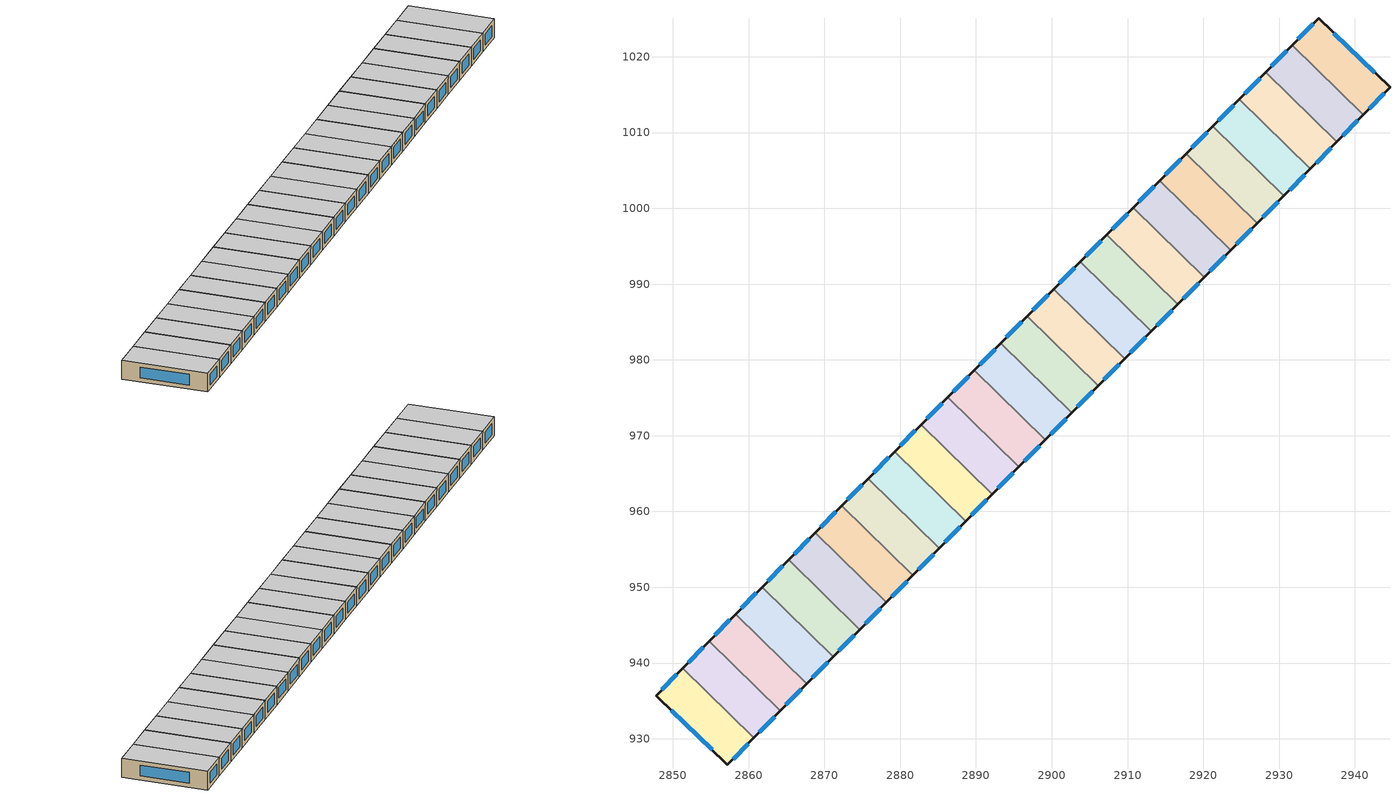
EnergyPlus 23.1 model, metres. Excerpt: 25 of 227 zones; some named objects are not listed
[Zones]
149cfdc3fe25d560_F7_dwelling_0
 floor to 149cfdc3fe25d560_F6_dwelling_0 (EU_floor_Construction): 2944.63,1015.95 2941.12,1012.36 2931.74,1021.53 2935.23,1025.08 z21
 wall outside (EU_wall_Construction): 2941.12,1012.36 2944.63,1015.95 2935.23,1025.08 2931.74,1021.53 z21:24
 wall to 149cfdc3fe25d560_F7_dwelling_1 (EU_wall_Construction): 2931.74,1021.53 2941.12,1012.36 z21:24
 window (EU_Window_Construction): 2934.48,1024.32 2932.49,1022.29 / 2942.62,1017.9 2937.24,1023.13 / 2941.87,1013.12 2943.88,1015.18 z21.64:23.36
 ceiling to 149cfdc3fe25d560_F8_dwelling_0 (EU_floor_Construction): 2941.12,1012.36 2944.63,1015.95 2935.23,1025.08 2931.74,1021.53 z24
149cfdc3fe25d560_F7_dwelling_1
 floor to 149cfdc3fe25d560_F6_dwelling_1 (EU_floor_Construction): 2941.12,1012.36 2937.62,1008.78 2928.25,1017.95 2931.74,1021.53 z21
 wall outside (EU_wall_Construction): 2931.74,1021.53 2928.25,1017.95 / 2937.62,1008.78 2941.12,1012.36 z21:24
 wall to 149cfdc3fe25d560_F7_dwelling_2 (EU_wall_Construction): 2928.25,1017.95 2937.62,1008.78 z21:24
 window (EU_Window_Construction): 2930.99,1020.76 2929,1018.71 / 2938.37,1009.54 2940.37,1011.59 z21.64:23.36
 ceiling to 149cfdc3fe25d560_F8_dwelling_1 (EU_floor_Construction): 2937.62,1008.78 2941.12,1012.36 2931.74,1021.53 2928.25,1017.95 z24
149cfdc3fe25d560_F7_dwelling_10
 floor to 149cfdc3fe25d560_F6_dwelling_10 (EU_floor_Construction): 2909.64,980.18 2906.14,976.6 2896.77,985.77 2900.26,989.35 z21
 wall outside (EU_wall_Construction): 2900.26,989.35 2896.77,985.77 / 2906.14,976.6 2909.64,980.18 z21:24
 wall to 149cfdc3fe25d560_F7_dwelling_11 (EU_wall_Construction): 2896.77,985.77 2906.14,976.6 z21:24
 wall to 149cfdc3fe25d560_F7_dwelling_9 (EU_wall_Construction): 2909.64,980.18 2900.26,989.35 z21:24
 window (EU_Window_Construction): 2899.51,988.58 2897.52,986.54 / 2906.89,977.37 2908.89,979.41 z21.64:23.36
 ceiling to 149cfdc3fe25d560_F8_dwelling_10 (EU_floor_Construction): 2906.14,976.6 2909.64,980.18 2900.26,989.35 2896.77,985.77 z24
149cfdc3fe25d560_F7_dwelling_11
 floor to 149cfdc3fe25d560_F6_dwelling_11 (EU_floor_Construction): 2906.14,976.6 2902.65,973.03 2893.27,982.2 2896.77,985.77 z21
 wall outside (EU_wall_Construction): 2896.77,985.77 2893.27,982.2 / 2902.65,973.03 2906.14,976.6 z21:24
 wall to 149cfdc3fe25d560_F7_dwelling_12 (EU_wall_Construction): 2893.27,982.2 2902.65,973.03 z21:24
 window (EU_Window_Construction): 2896.02,985.01 2894.02,982.97 / 2903.39,973.79 2905.39,975.84 z21.64:23.36
 ceiling to 149cfdc3fe25d560_F8_dwelling_11 (EU_floor_Construction): 2902.65,973.03 2906.14,976.6 2896.77,985.77 2893.27,982.2 z24
149cfdc3fe25d560_F7_dwelling_12
 floor to 149cfdc3fe25d560_F6_dwelling_12 (EU_floor_Construction): 2902.65,973.03 2899.15,969.45 2889.77,978.62 2893.27,982.2 z21
 wall outside (EU_wall_Construction): 2893.27,982.2 2889.77,978.62 / 2899.15,969.45 2902.65,973.03 z21:24
 wall to 149cfdc3fe25d560_F7_dwelling_13 (EU_wall_Construction): 2889.77,978.62 2899.15,969.45 z21:24
 window (EU_Window_Construction): 2892.52,981.43 2890.52,979.39 / 2899.9,970.22 2901.9,972.26 z21.64:23.36
 ceiling to 149cfdc3fe25d560_F8_dwelling_12 (EU_floor_Construction): 2899.15,969.45 2902.65,973.03 2893.27,982.2 2889.77,978.62 z24
149cfdc3fe25d560_F7_dwelling_13
 floor to 149cfdc3fe25d560_F6_dwelling_13 (EU_floor_Construction): 2899.15,969.45 2895.65,965.88 2886.28,975.05 2889.77,978.62 z21
 wall outside (EU_wall_Construction): 2889.77,978.62 2886.28,975.05 / 2895.65,965.88 2899.15,969.45 z21:24
 wall to 149cfdc3fe25d560_F7_dwelling_14 (EU_wall_Construction): 2886.28,975.05 2895.65,965.88 z21:24
 window (EU_Window_Construction): 2889.02,977.86 2887.02,975.82 / 2896.4,966.64 2898.4,968.69 z21.64:23.36
 ceiling to 149cfdc3fe25d560_F8_dwelling_13 (EU_floor_Construction): 2895.65,965.88 2899.15,969.45 2889.77,978.62 2886.28,975.05 z24
149cfdc3fe25d560_F7_dwelling_14
 floor to 149cfdc3fe25d560_F6_dwelling_14 (EU_floor_Construction): 2895.65,965.88 2892.15,962.3 2882.78,971.47 2886.28,975.05 z21
 wall outside (EU_wall_Construction): 2886.28,975.05 2882.78,971.47 / 2892.15,962.3 2895.65,965.88 z21:24
 wall to 149cfdc3fe25d560_F7_dwelling_15 (EU_wall_Construction): 2882.78,971.47 2892.15,962.3 z21:24
 window (EU_Window_Construction): 2885.53,974.28 2883.53,972.24 / 2892.9,963.07 2894.9,965.11 z21.64:23.36
 ceiling to 149cfdc3fe25d560_F8_dwelling_14 (EU_floor_Construction): 2892.15,962.3 2895.65,965.88 2886.28,975.05 2882.78,971.47 z24
149cfdc3fe25d560_F7_dwelling_15
 floor to 149cfdc3fe25d560_F6_dwelling_15 (EU_floor_Construction): 2892.15,962.3 2888.66,958.73 2879.28,967.9 2882.78,971.47 z21
 wall outside (EU_wall_Construction): 2882.78,971.47 2879.28,967.9 / 2888.66,958.73 2892.15,962.3 z21:24
 wall to 149cfdc3fe25d560_F7_dwelling_16 (EU_wall_Construction): 2879.28,967.9 2888.66,958.73 z21:24
 window (EU_Window_Construction): 2882.03,970.71 2880.03,968.67 / 2889.41,959.49 2891.41,961.54 z21.64:23.36
 ceiling to 149cfdc3fe25d560_F8_dwelling_15 (EU_floor_Construction): 2888.66,958.73 2892.15,962.3 2882.78,971.47 2879.28,967.9 z24
149cfdc3fe25d560_F7_dwelling_16
 floor to 149cfdc3fe25d560_F6_dwelling_16 (EU_floor_Construction): 2888.66,958.73 2885.16,955.15 2875.78,964.33 2879.28,967.9 z21
 wall outside (EU_wall_Construction): 2879.28,967.9 2875.78,964.33 / 2885.16,955.15 2888.66,958.73 z21:24
 wall to 149cfdc3fe25d560_F7_dwelling_17 (EU_wall_Construction): 2875.78,964.33 2885.16,955.15 z21:24
 window (EU_Window_Construction): 2878.53,967.14 2876.53,965.09 / 2885.91,955.92 2887.91,957.96 z21.64:23.36
 ceiling to 149cfdc3fe25d560_F8_dwelling_16 (EU_floor_Construction): 2885.16,955.15 2888.66,958.73 2879.28,967.9 2875.78,964.33 z24
149cfdc3fe25d560_F7_dwelling_17
 floor to 149cfdc3fe25d560_F6_dwelling_17 (EU_floor_Construction): 2885.16,955.15 2881.66,951.58 2872.29,960.75 2875.78,964.33 z21
 wall outside (EU_wall_Construction): 2875.78,964.33 2872.29,960.75 / 2881.66,951.58 2885.16,955.15 z21:24
 wall to 149cfdc3fe25d560_F7_dwelling_18 (EU_wall_Construction): 2872.29,960.75 2881.66,951.58 z21:24
 window (EU_Window_Construction): 2875.03,963.56 2873.04,961.52 / 2882.41,952.34 2884.41,954.39 z21.64:23.36
 ceiling to 149cfdc3fe25d560_F8_dwelling_17 (EU_floor_Construction): 2881.66,951.58 2885.16,955.15 2875.78,964.33 2872.29,960.75 z24
149cfdc3fe25d560_F7_dwelling_18
 floor to 149cfdc3fe25d560_F6_dwelling_18 (EU_floor_Construction): 2881.66,951.58 2878.17,948 2868.79,957.18 2872.29,960.75 z21
 wall outside (EU_wall_Construction): 2872.29,960.75 2868.79,957.18 / 2878.17,948 2881.66,951.58 z21:24
 wall to 149cfdc3fe25d560_F7_dwelling_19 (EU_wall_Construction): 2868.79,957.18 2878.17,948 z21:24
 window (EU_Window_Construction): 2871.54,959.99 2869.54,957.94 / 2878.92,948.77 2880.91,950.81 z21.64:23.36
 ceiling to 149cfdc3fe25d560_F8_dwelling_18 (EU_floor_Construction): 2878.17,948 2881.66,951.58 2872.29,960.75 2868.79,957.18 z24
149cfdc3fe25d560_F7_dwelling_19
 floor to 149cfdc3fe25d560_F6_dwelling_19 (EU_floor_Construction): 2878.17,948 2874.67,944.43 2865.29,953.6 2868.79,957.18 z21
 wall outside (EU_wall_Construction): 2868.79,957.18 2865.29,953.6 / 2874.67,944.43 2878.17,948 z21:24
 wall to 149cfdc3fe25d560_F7_dwelling_20 (EU_wall_Construction): 2865.29,953.6 2874.67,944.43 z21:24
 window (EU_Window_Construction): 2868.04,956.41 2866.04,954.37 / 2875.42,945.2 2877.42,947.24 z21.64:23.36
 ceiling to 149cfdc3fe25d560_F8_dwelling_19 (EU_floor_Construction): 2874.67,944.43 2878.17,948 2868.79,957.18 2865.29,953.6 z24
149cfdc3fe25d560_F7_dwelling_2
 floor to 149cfdc3fe25d560_F6_dwelling_2 (EU_floor_Construction): 2937.62,1008.78 2934.12,1005.2 2924.75,1014.38 2928.25,1017.95 z21
 wall outside (EU_wall_Construction): 2928.25,1017.95 2924.75,1014.38 / 2934.12,1005.2 2937.62,1008.78 z21:24
 wall to 149cfdc3fe25d560_F7_dwelling_3 (EU_wall_Construction): 2924.75,1014.38 2934.12,1005.2 z21:24
 window (EU_Window_Construction): 2927.5,1017.18 2925.5,1015.14 / 2934.87,1005.97 2936.87,1008.01 z21.64:23.36
 ceiling to 149cfdc3fe25d560_F8_dwelling_2 (EU_floor_Construction): 2934.12,1005.2 2937.62,1008.78 2928.25,1017.95 2924.75,1014.38 z24
149cfdc3fe25d560_F7_dwelling_20
 floor to 149cfdc3fe25d560_F6_dwelling_20 (EU_floor_Construction): 2874.67,944.43 2871.17,940.86 2861.8,950.03 2865.29,953.6 z21
 wall outside (EU_wall_Construction): 2865.29,953.6 2861.8,950.03 / 2871.17,940.86 2874.67,944.43 z21:24
 wall to 149cfdc3fe25d560_F7_dwelling_21 (EU_wall_Construction): 2861.8,950.03 2871.17,940.86 z21:24
 window (EU_Window_Construction): 2864.54,952.84 2862.55,950.8 / 2871.92,941.62 2873.92,943.67 z21.64:23.36
 ceiling to 149cfdc3fe25d560_F8_dwelling_20 (EU_floor_Construction): 2871.17,940.86 2874.67,944.43 2865.29,953.6 2861.8,950.03 z24
149cfdc3fe25d560_F7_dwelling_21
 floor to 149cfdc3fe25d560_F6_dwelling_21 (EU_floor_Construction): 2871.17,940.86 2867.68,937.28 2858.3,946.46 2861.8,950.03 z21
 wall outside (EU_wall_Construction): 2861.8,950.03 2858.3,946.46 / 2867.68,937.28 2871.17,940.86 z21:24
 wall to 149cfdc3fe25d560_F7_dwelling_22 (EU_wall_Construction): 2858.3,946.46 2867.68,937.28 z21:24
 window (EU_Window_Construction): 2861.05,949.26 2859.05,947.22 / 2868.43,938.05 2870.43,940.09 z21.64:23.36
 ceiling to 149cfdc3fe25d560_F8_dwelling_21 (EU_floor_Construction): 2867.68,937.28 2871.17,940.86 2861.8,950.03 2858.3,946.46 z24
149cfdc3fe25d560_F7_dwelling_22
 floor to 149cfdc3fe25d560_F6_dwelling_22 (EU_floor_Construction): 2867.68,937.28 2864.18,933.71 2854.8,942.88 2858.3,946.46 z21
 wall outside (EU_wall_Construction): 2858.3,946.46 2854.8,942.88 / 2864.18,933.71 2867.68,937.28 z21:24
 wall to 149cfdc3fe25d560_F7_dwelling_23 (EU_wall_Construction): 2854.8,942.88 2864.18,933.71 z21:24
 window (EU_Window_Construction): 2857.55,945.69 2855.55,943.65 / 2864.93,934.47 2866.93,936.52 z21.64:23.36
 ceiling to 149cfdc3fe25d560_F8_dwelling_22 (EU_floor_Construction): 2864.18,933.71 2867.68,937.28 2858.3,946.46 2854.8,942.88 z24
149cfdc3fe25d560_F7_dwelling_23
 floor to 149cfdc3fe25d560_F6_dwelling_23 (EU_floor_Construction): 2864.18,933.71 2860.68,930.13 2851.31,939.31 2854.8,942.88 z21
 wall outside (EU_wall_Construction): 2854.8,942.88 2851.31,939.31 / 2860.68,930.13 2864.18,933.71 z21:24
 wall to 149cfdc3fe25d560_F7_dwelling_24 (EU_wall_Construction): 2851.31,939.31 2860.68,930.13 z21:24
 window (EU_Window_Construction): 2854.05,942.12 2852.06,940.07 / 2861.43,930.9 2863.43,932.94 z21.64:23.36
 ceiling to 149cfdc3fe25d560_F8_dwelling_23 (EU_floor_Construction): 2860.68,930.13 2864.18,933.71 2854.8,942.88 2851.31,939.31 z24
149cfdc3fe25d560_F7_dwelling_24
 floor to 149cfdc3fe25d560_F6_dwelling_24 (EU_floor_Construction): 2860.68,930.13 2857.21,926.58 2847.79,935.72 2851.31,939.31 z21
 wall outside (EU_wall_Construction): 2851.31,939.31 2847.79,935.72 2857.21,926.58 2860.68,930.13 z21:24
 window (EU_Window_Construction): 2849.81,933.76 2855.19,928.54 / 2850.55,938.54 2848.54,936.49 / 2857.95,927.34 2859.94,929.37 z21.64:23.36
 ceiling to 149cfdc3fe25d560_F8_dwelling_24 (EU_floor_Construction): 2857.21,926.58 2860.68,930.13 2851.31,939.31 2847.79,935.72 z24
149cfdc3fe25d560_F7_dwelling_3
 floor to 149cfdc3fe25d560_F6_dwelling_3 (EU_floor_Construction): 2934.12,1005.2 2930.62,1001.63 2921.25,1010.8 2924.75,1014.38 z21
 wall outside (EU_wall_Construction): 2924.75,1014.38 2921.25,1010.8 / 2930.62,1001.63 2934.12,1005.2 z21:24
 wall to 149cfdc3fe25d560_F7_dwelling_4 (EU_wall_Construction): 2921.25,1010.8 2930.62,1001.63 z21:24
 window (EU_Window_Construction): 2924,1013.61 2922,1011.56 / 2931.37,1002.39 2933.37,1004.44 z21.64:23.36
 ceiling to 149cfdc3fe25d560_F8_dwelling_3 (EU_floor_Construction): 2930.62,1001.63 2934.12,1005.2 2924.75,1014.38 2921.25,1010.8 z24
149cfdc3fe25d560_F7_dwelling_4
 floor to 149cfdc3fe25d560_F6_dwelling_4 (EU_floor_Construction): 2930.62,1001.63 2927.13,998.05 2917.75,1007.22 2921.25,1010.8 z21
 wall outside (EU_wall_Construction): 2921.25,1010.8 2917.75,1007.22 / 2927.13,998.05 2930.62,1001.63 z21:24
 wall to 149cfdc3fe25d560_F7_dwelling_5 (EU_wall_Construction): 2917.75,1007.22 2927.13,998.05 z21:24
 window (EU_Window_Construction): 2920.5,1010.03 2918.5,1007.99 / 2927.88,998.82 2929.88,1000.86 z21.64:23.36
 ceiling to 149cfdc3fe25d560_F8_dwelling_4 (EU_floor_Construction): 2927.13,998.05 2930.62,1001.63 2921.25,1010.8 2917.75,1007.22 z24
149cfdc3fe25d560_F7_dwelling_5
 floor to 149cfdc3fe25d560_F6_dwelling_5 (EU_floor_Construction): 2927.13,998.05 2923.63,994.48 2914.26,1003.65 2917.75,1007.22 z21
 wall outside (EU_wall_Construction): 2917.75,1007.22 2914.26,1003.65 / 2923.63,994.48 2927.13,998.05 z21:24
 wall to 149cfdc3fe25d560_F7_dwelling_6 (EU_wall_Construction): 2914.26,1003.65 2923.63,994.48 z21:24
 window (EU_Window_Construction): 2917,1006.46 2915,1004.41 / 2924.38,995.24 2926.38,997.29 z21.64:23.36
 ceiling to 149cfdc3fe25d560_F8_dwelling_5 (EU_floor_Construction): 2923.63,994.48 2927.13,998.05 2917.75,1007.22 2914.26,1003.65 z24
149cfdc3fe25d560_F7_dwelling_6
 floor to 149cfdc3fe25d560_F6_dwelling_6 (EU_floor_Construction): 2923.63,994.48 2920.13,990.9 2910.76,1000.07 2914.26,1003.65 z21
 wall outside (EU_wall_Construction): 2914.26,1003.65 2910.76,1000.07 / 2920.13,990.9 2923.63,994.48 z21:24
 wall to 149cfdc3fe25d560_F7_dwelling_7 (EU_wall_Construction): 2910.76,1000.07 2920.13,990.9 z21:24
 window (EU_Window_Construction): 2913.51,1002.88 2911.51,1000.84 / 2920.88,991.67 2922.88,993.71 z21.64:23.36
 ceiling to 149cfdc3fe25d560_F8_dwelling_6 (EU_floor_Construction): 2920.13,990.9 2923.63,994.48 2914.26,1003.65 2910.76,1000.07 z24
149cfdc3fe25d560_F7_dwelling_7
 floor to 149cfdc3fe25d560_F6_dwelling_7 (EU_floor_Construction): 2920.13,990.9 2916.64,987.33 2907.26,996.5 2910.76,1000.07 z21
 wall outside (EU_wall_Construction): 2910.76,1000.07 2907.26,996.5 / 2916.64,987.33 2920.13,990.9 z21:24
 wall to 149cfdc3fe25d560_F7_dwelling_8 (EU_wall_Construction): 2907.26,996.5 2916.64,987.33 z21:24
 window (EU_Window_Construction): 2910.01,999.31 2908.01,997.26 / 2917.38,988.09 2919.38,990.14 z21.64:23.36
 ceiling to 149cfdc3fe25d560_F8_dwelling_7 (EU_floor_Construction): 2916.64,987.33 2920.13,990.9 2910.76,1000.07 2907.26,996.5 z24
149cfdc3fe25d560_F7_dwelling_8
 floor to 149cfdc3fe25d560_F6_dwelling_8 (EU_floor_Construction): 2916.64,987.33 2913.14,983.75 2903.76,992.92 2907.26,996.5 z21
 wall outside (EU_wall_Construction): 2907.26,996.5 2903.76,992.92 / 2913.14,983.75 2916.64,987.33 z21:24
 wall to 149cfdc3fe25d560_F7_dwelling_9 (EU_wall_Construction): 2903.76,992.92 2913.14,983.75 z21:24
 window (EU_Window_Construction): 2906.51,995.73 2904.51,993.69 / 2913.89,984.52 2915.89,986.56 z21.64:23.36
 ceiling to 149cfdc3fe25d560_F8_dwelling_8 (EU_floor_Construction): 2913.14,983.75 2916.64,987.33 2907.26,996.5 2903.76,992.92 z24
149cfdc3fe25d560_F7_dwelling_9
 floor to 149cfdc3fe25d560_F6_dwelling_9 (EU_floor_Construction): 2913.14,983.75 2909.64,980.18 2900.26,989.35 2903.76,992.92 z21
 wall outside (EU_wall_Construction): 2903.76,992.92 2900.26,989.35 / 2909.64,980.18 2913.14,983.75 z21:24
 window (EU_Window_Construction): 2903.01,992.16 2901.01,990.11 / 2910.39,980.94 2912.39,982.99 z21.64:23.36
 ceiling to 149cfdc3fe25d560_F8_dwelling_9 (EU_floor_Construction): 2909.64,980.18 2913.14,983.75 2903.76,992.92 2900.26,989.35 z24
[Building]
EU S2 Campaign: North Axis=0; Terrain=City; Solar Distribution=FullExterior
[Site:Location]
Yerevan-Zvartnots.Intl.AP: Latitude=40.15; Longitude=44.383; Time Zone=4; Elevation=854
[SizingPeriod:WeatherFileDays]
AnnualSizingPeriod: Begin Month=1; Begin Day of Month=1; End Month=12; End Day of Month=31; Day of Week for Start Day=Monday; Use Weather File Daylight Saving Period=No; Use Weather File Rain and Snow Indicators=No
[MATERIAL]
EU_InternalMass_Material: Roughness=MediumRough; Thickness=0.1; Conductivity=1; Density=1800; Specific Heat=900; Thermal Absorptance=0.9; Solar Absorptance=0.7; Visible Absorptance=0.7
[MATERIAL:NOMASS] Roughness=MediumRough; Thermal Absorptance=0.9; Solar Absorptance=0.7; Visible Absorptance=0.7
Name | Thermal Resistance
EU_wall_NoMass | 1.05043
EU_floor_NoMass | 0.478065
[WINDOWMATERIAL:SIMPLEGLAZINGSYSTEM]
EU_Window_SimpleGlazing: UFactor=2.5566; Solar Heat Gain Coefficient=0.75; Visible Transmittance=0.75
[CONSTRUCTION]
EU_wall_Construction: EU_wall_NoMass
EU_floor_Construction: EU_floor_NoMass
EU_Window_Construction: EU_Window_SimpleGlazing
EU_InternalMass_Construction: EU_InternalMass_Material
[ZONE] Type=1; Multiplier=1; Ceiling Height=autocalculate; Floor Area=autocalculate; Part of Total Floor Area=Yes
Name | Volume
149cfdc3fe25d560_F7_dwelling_0 | 196.779
149cfdc3fe25d560_F7_dwelling_1 | 196.794
149cfdc3fe25d560_F7_dwelling_10; 149cfdc3fe25d560_F7_dwelling_7; 149cfdc3fe25d560_F7_dwelling_8; 149cfdc3fe25d560_F7_dwelling_9 | 196.789
149cfdc3fe25d560_F7_dwelling_11 | 196.734
149cfdc3fe25d560_F7_dwelling_12; 149cfdc3fe25d560_F7_dwelling_13; 149cfdc3fe25d560_F7_dwelling_24 | 196.8
149cfdc3fe25d560_F7_dwelling_14 | 196.781
149cfdc3fe25d560_F7_dwelling_15 | 196.745
149cfdc3fe25d560_F7_dwelling_16 | 196.791
149cfdc3fe25d560_F7_dwelling_17 | 196.774
149cfdc3fe25d560_F7_dwelling_18; 149cfdc3fe25d560_F7_dwelling_19; 149cfdc3fe25d560_F7_dwelling_21 | 196.785
149cfdc3fe25d560_F7_dwelling_2 | 196.749
149cfdc3fe25d560_F7_dwelling_20 | 196.766
149cfdc3fe25d560_F7_dwelling_22 | 196.796
149cfdc3fe25d560_F7_dwelling_23 | 196.74
149cfdc3fe25d560_F7_dwelling_3 | 196.815
149cfdc3fe25d560_F7_dwelling_4 | 196.787
149cfdc3fe25d560_F7_dwelling_5 | 196.759
149cfdc3fe25d560_F7_dwelling_6 | 196.807
[INTERNALMASS] Construction=EU_InternalMass_Construction
Name | Zone or ZoneList | Surface Area
149cfdc3fe25d560_F7_dwelling_0_EU_InternalMass | 149cfdc3fe25d560_F7_dwelling_0 | 65.5929
149cfdc3fe25d560_F7_dwelling_1_EU_InternalMass | 149cfdc3fe25d560_F7_dwelling_1 | 65.5981
149cfdc3fe25d560_F7_dwelling_2_EU_InternalMass | 149cfdc3fe25d560_F7_dwelling_2 | 65.583
149cfdc3fe25d560_F7_dwelling_3_EU_InternalMass | 149cfdc3fe25d560_F7_dwelling_3 | 65.6052
149cfdc3fe25d560_F7_dwelling_4_EU_InternalMass | 149cfdc3fe25d560_F7_dwelling_4 | 65.5958
149cfdc3fe25d560_F7_dwelling_5_EU_InternalMass | 149cfdc3fe25d560_F7_dwelling_5 | 65.5866
149cfdc3fe25d560_F7_dwelling_6_EU_InternalMass | 149cfdc3fe25d560_F7_dwelling_6 | 65.6022
149cfdc3fe25d560_F7_dwelling_7_EU_InternalMass | 149cfdc3fe25d560_F7_dwelling_7 | 65.5965
149cfdc3fe25d560_F7_dwelling_8_EU_InternalMass | 149cfdc3fe25d560_F7_dwelling_8 | 65.5965
149cfdc3fe25d560_F7_dwelling_9_EU_InternalMass | 149cfdc3fe25d560_F7_dwelling_9 | 65.5965
149cfdc3fe25d560_F7_dwelling_10_EU_InternalMass | 149cfdc3fe25d560_F7_dwelling_10 | 65.5965
149cfdc3fe25d560_F7_dwelling_11_EU_InternalMass | 149cfdc3fe25d560_F7_dwelling_11 | 65.5779
149cfdc3fe25d560_F7_dwelling_12_EU_InternalMass | 149cfdc3fe25d560_F7_dwelling_12 | 65.6001
149cfdc3fe25d560_F7_dwelling_13_EU_InternalMass | 149cfdc3fe25d560_F7_dwelling_13 | 65.6001
149cfdc3fe25d560_F7_dwelling_14_EU_InternalMass | 149cfdc3fe25d560_F7_dwelling_14 | 65.5937
149cfdc3fe25d560_F7_dwelling_15_EU_InternalMass | 149cfdc3fe25d560_F7_dwelling_15 | 65.5815
149cfdc3fe25d560_F7_dwelling_16_EU_InternalMass | 149cfdc3fe25d560_F7_dwelling_16 | 65.5971
149cfdc3fe25d560_F7_dwelling_17_EU_InternalMass | 149cfdc3fe25d560_F7_dwelling_17 | 65.5914
149cfdc3fe25d560_F7_dwelling_18_EU_InternalMass | 149cfdc3fe25d560_F7_dwelling_18 | 65.5949
149cfdc3fe25d560_F7_dwelling_19_EU_InternalMass | 149cfdc3fe25d560_F7_dwelling_19 | 65.595
149cfdc3fe25d560_F7_dwelling_20_EU_InternalMass | 149cfdc3fe25d560_F7_dwelling_20 | 65.5886
149cfdc3fe25d560_F7_dwelling_21_EU_InternalMass | 149cfdc3fe25d560_F7_dwelling_21 | 65.595
149cfdc3fe25d560_F7_dwelling_22_EU_InternalMass | 149cfdc3fe25d560_F7_dwelling_22 | 65.5984
149cfdc3fe25d560_F7_dwelling_23_EU_InternalMass | 149cfdc3fe25d560_F7_dwelling_23 | 65.5799
149cfdc3fe25d560_F7_dwelling_24_EU_InternalMass | 149cfdc3fe25d560_F7_dwelling_24 | 65.6
[OTHEREQUIPMENT] Fuel Type=Electricity; Design Level Calculation Method=Watts/Area; Power per Zone Floor Area=1; Fraction Latent=0; Fraction Radiant=0; Fraction Lost=0; Carbon Dioxide Generation Rate=0; EndUse Subcategory=EU_Step8_InternalGains
Name | Zone or ZoneList or Space or SpaceList | Schedule
EU_Step8_InternalGain_149cfdc3fe25d560_F7_dwelling_0_f000 | 149cfdc3fe25d560_F7_dwelling_0 | EU_Step8_GainSchedule_149cfdc3fe25d560_F7_dwelling_0_f000
EU_Step8_InternalGain_149cfdc3fe25d560_F7_dwelling_1_f000 | 149cfdc3fe25d560_F7_dwelling_1 | EU_Step8_GainSchedule_149cfdc3fe25d560_F7_dwelling_1_f000
EU_Step8_InternalGain_149cfdc3fe25d560_F7_dwelling_2_f000 | 149cfdc3fe25d560_F7_dwelling_2 | EU_Step8_GainSchedule_149cfdc3fe25d560_F7_dwelling_2_f000
EU_Step8_InternalGain_149cfdc3fe25d560_F7_dwelling_3_f000 | 149cfdc3fe25d560_F7_dwelling_3 | EU_Step8_GainSchedule_149cfdc3fe25d560_F7_dwelling_3_f000
EU_Step8_InternalGain_149cfdc3fe25d560_F7_dwelling_4_f000 | 149cfdc3fe25d560_F7_dwelling_4 | EU_Step8_GainSchedule_149cfdc3fe25d560_F7_dwelling_4_f000
EU_Step8_InternalGain_149cfdc3fe25d560_F7_dwelling_5_f000 | 149cfdc3fe25d560_F7_dwelling_5 | EU_Step8_GainSchedule_149cfdc3fe25d560_F7_dwelling_5_f000
EU_Step8_InternalGain_149cfdc3fe25d560_F7_dwelling_6_f000 | 149cfdc3fe25d560_F7_dwelling_6 | EU_Step8_GainSchedule_149cfdc3fe25d560_F7_dwelling_6_f000
EU_Step8_InternalGain_149cfdc3fe25d560_F7_dwelling_7_f000 | 149cfdc3fe25d560_F7_dwelling_7 | EU_Step8_GainSchedule_149cfdc3fe25d560_F7_dwelling_7_f000
EU_Step8_InternalGain_149cfdc3fe25d560_F7_dwelling_8_f000 | 149cfdc3fe25d560_F7_dwelling_8 | EU_Step8_GainSchedule_149cfdc3fe25d560_F7_dwelling_8_f000
EU_Step8_InternalGain_149cfdc3fe25d560_F7_dwelling_9_f000 | 149cfdc3fe25d560_F7_dwelling_9 | EU_Step8_GainSchedule_149cfdc3fe25d560_F7_dwelling_9_f000
EU_Step8_InternalGain_149cfdc3fe25d560_F7_dwelling_10_f000 | 149cfdc3fe25d560_F7_dwelling_10 | EU_Step8_GainSchedule_149cfdc3fe25d560_F7_dwelling_10_f000
EU_Step8_InternalGain_149cfdc3fe25d560_F7_dwelling_11_f000 | 149cfdc3fe25d560_F7_dwelling_11 | EU_Step8_GainSchedule_149cfdc3fe25d560_F7_dwelling_11_f000
EU_Step8_InternalGain_149cfdc3fe25d560_F7_dwelling_12_f000 | 149cfdc3fe25d560_F7_dwelling_12 | EU_Step8_GainSchedule_149cfdc3fe25d560_F7_dwelling_12_f000
EU_Step8_InternalGain_149cfdc3fe25d560_F7_dwelling_13_f000 | 149cfdc3fe25d560_F7_dwelling_13 | EU_Step8_GainSchedule_149cfdc3fe25d560_F7_dwelling_13_f000
EU_Step8_InternalGain_149cfdc3fe25d560_F7_dwelling_14_f000 | 149cfdc3fe25d560_F7_dwelling_14 | EU_Step8_GainSchedule_149cfdc3fe25d560_F7_dwelling_14_f000
EU_Step8_InternalGain_149cfdc3fe25d560_F7_dwelling_15_f000 | 149cfdc3fe25d560_F7_dwelling_15 | EU_Step8_GainSchedule_149cfdc3fe25d560_F7_dwelling_15_f000
EU_Step8_InternalGain_149cfdc3fe25d560_F7_dwelling_16_f000 | 149cfdc3fe25d560_F7_dwelling_16 | EU_Step8_GainSchedule_149cfdc3fe25d560_F7_dwelling_16_f000
EU_Step8_InternalGain_149cfdc3fe25d560_F7_dwelling_17_f000 | 149cfdc3fe25d560_F7_dwelling_17 | EU_Step8_GainSchedule_149cfdc3fe25d560_F7_dwelling_17_f000
EU_Step8_InternalGain_149cfdc3fe25d560_F7_dwelling_18_f000 | 149cfdc3fe25d560_F7_dwelling_18 | EU_Step8_GainSchedule_149cfdc3fe25d560_F7_dwelling_18_f000
EU_Step8_InternalGain_149cfdc3fe25d560_F7_dwelling_19_f000 | 149cfdc3fe25d560_F7_dwelling_19 | EU_Step8_GainSchedule_149cfdc3fe25d560_F7_dwelling_19_f000
EU_Step8_InternalGain_149cfdc3fe25d560_F7_dwelling_20_f000 | 149cfdc3fe25d560_F7_dwelling_20 | EU_Step8_GainSchedule_149cfdc3fe25d560_F7_dwelling_20_f000
EU_Step8_InternalGain_149cfdc3fe25d560_F7_dwelling_21_f000 | 149cfdc3fe25d560_F7_dwelling_21 | EU_Step8_GainSchedule_149cfdc3fe25d560_F7_dwelling_21_f000
EU_Step8_InternalGain_149cfdc3fe25d560_F7_dwelling_22_f000 | 149cfdc3fe25d560_F7_dwelling_22 | EU_Step8_GainSchedule_149cfdc3fe25d560_F7_dwelling_22_f000
EU_Step8_InternalGain_149cfdc3fe25d560_F7_dwelling_23_f000 | 149cfdc3fe25d560_F7_dwelling_23 | EU_Step8_GainSchedule_149cfdc3fe25d560_F7_dwelling_23_f000
EU_Step8_InternalGain_149cfdc3fe25d560_F7_dwelling_24_f000 | 149cfdc3fe25d560_F7_dwelling_24 | EU_Step8_GainSchedule_149cfdc3fe25d560_F7_dwelling_24_f000
[ZONEVENTILATION:DESIGNFLOWRATE] Schedule=EU_AlwaysOn; Design Flow Rate Calculation Method=AirChanges/Hour; Air Changes per Hour=0.557805; Ventilation Type=Natural; Fan Pressure Rise=0; Fan Total Efficiency=1; Constant Term Coefficient=1; Temperature Term Coefficient=0; Velocity Term Coefficient=0; Velocity Squared Term Coefficient=0; Minimum Indoor Temperature=-100; Maximum Indoor Temperature=100; Delta Temperature=-100; Minimum Outdoor Temperature=-100; Maximum Outdoor Temperature=100; Maximum Wind Speed=40
Name | Zone or ZoneList or Space or SpaceList
EU_ConstantAir_149cfdc3fe25d560_F7_dwelling_0 | 149cfdc3fe25d560_F7_dwelling_0
EU_ConstantAir_149cfdc3fe25d560_F7_dwelling_1 | 149cfdc3fe25d560_F7_dwelling_1
EU_ConstantAir_149cfdc3fe25d560_F7_dwelling_2 | 149cfdc3fe25d560_F7_dwelling_2
EU_ConstantAir_149cfdc3fe25d560_F7_dwelling_3 | 149cfdc3fe25d560_F7_dwelling_3
EU_ConstantAir_149cfdc3fe25d560_F7_dwelling_4 | 149cfdc3fe25d560_F7_dwelling_4
EU_ConstantAir_149cfdc3fe25d560_F7_dwelling_5 | 149cfdc3fe25d560_F7_dwelling_5
EU_ConstantAir_149cfdc3fe25d560_F7_dwelling_6 | 149cfdc3fe25d560_F7_dwelling_6
EU_ConstantAir_149cfdc3fe25d560_F7_dwelling_7 | 149cfdc3fe25d560_F7_dwelling_7
EU_ConstantAir_149cfdc3fe25d560_F7_dwelling_8 | 149cfdc3fe25d560_F7_dwelling_8
EU_ConstantAir_149cfdc3fe25d560_F7_dwelling_9 | 149cfdc3fe25d560_F7_dwelling_9
EU_ConstantAir_149cfdc3fe25d560_F7_dwelling_10 | 149cfdc3fe25d560_F7_dwelling_10
EU_ConstantAir_149cfdc3fe25d560_F7_dwelling_11 | 149cfdc3fe25d560_F7_dwelling_11
EU_ConstantAir_149cfdc3fe25d560_F7_dwelling_12 | 149cfdc3fe25d560_F7_dwelling_12
EU_ConstantAir_149cfdc3fe25d560_F7_dwelling_13 | 149cfdc3fe25d560_F7_dwelling_13
EU_ConstantAir_149cfdc3fe25d560_F7_dwelling_14 | 149cfdc3fe25d560_F7_dwelling_14
EU_ConstantAir_149cfdc3fe25d560_F7_dwelling_15 | 149cfdc3fe25d560_F7_dwelling_15
EU_ConstantAir_149cfdc3fe25d560_F7_dwelling_16 | 149cfdc3fe25d560_F7_dwelling_16
EU_ConstantAir_149cfdc3fe25d560_F7_dwelling_17 | 149cfdc3fe25d560_F7_dwelling_17
EU_ConstantAir_149cfdc3fe25d560_F7_dwelling_18 | 149cfdc3fe25d560_F7_dwelling_18
EU_ConstantAir_149cfdc3fe25d560_F7_dwelling_19 | 149cfdc3fe25d560_F7_dwelling_19
EU_ConstantAir_149cfdc3fe25d560_F7_dwelling_20 | 149cfdc3fe25d560_F7_dwelling_20
EU_ConstantAir_149cfdc3fe25d560_F7_dwelling_21 | 149cfdc3fe25d560_F7_dwelling_21
EU_ConstantAir_149cfdc3fe25d560_F7_dwelling_22 | 149cfdc3fe25d560_F7_dwelling_22
EU_ConstantAir_149cfdc3fe25d560_F7_dwelling_23 | 149cfdc3fe25d560_F7_dwelling_23
EU_ConstantAir_149cfdc3fe25d560_F7_dwelling_24 | 149cfdc3fe25d560_F7_dwelling_24
[HVACTEMPLATE:ZONE:IDEALLOADSAIRSYSTEM] System Availability Schedule=EU_AlwaysOn; Maximum Heating Supply Air Temperature=50; Minimum Cooling Supply Air Temperature=13; Maximum Heating Supply Air Humidity Ratio=0.0156; Minimum Cooling Supply Air Humidity Ratio=0.0077; Heating Limit=NoLimit; Cooling Limit=NoLimit; Heating Availability Schedule=EU_AlwaysOn; Cooling Availability Schedule=EU_CoolingOff; Dehumidification Control Type=ConstantSensibleHeatRatio; Cooling Sensible Heat Ratio=0.7; Dehumidification Setpoint=60; Humidification Control Type=None; Humidification Setpoint=30; Outdoor Air Method=None; Outdoor Air Flow Rate per Person=0.00944; Outdoor Air Flow Rate per Zone Floor Area=0; Outdoor Air Flow Rate per Zone=0; Demand Controlled Ventilation Type=None; Outdoor Air Economizer Type=NoEconomizer; Heat Recovery Type=None; Sensible Heat Recovery Effectiveness=0.7; Latent Heat Recovery Effectiveness=0.65
Name | Template Thermostat
149cfdc3fe25d560_F7_dwelling_0 | EU_HeatOnly_149cfdc3fe25d560_F7_dwelling_0
149cfdc3fe25d560_F7_dwelling_1 | EU_HeatOnly_149cfdc3fe25d560_F7_dwelling_1
149cfdc3fe25d560_F7_dwelling_2 | EU_HeatOnly_149cfdc3fe25d560_F7_dwelling_2
149cfdc3fe25d560_F7_dwelling_3 | EU_HeatOnly_149cfdc3fe25d560_F7_dwelling_3
149cfdc3fe25d560_F7_dwelling_4 | EU_HeatOnly_149cfdc3fe25d560_F7_dwelling_4
149cfdc3fe25d560_F7_dwelling_5 | EU_HeatOnly_149cfdc3fe25d560_F7_dwelling_5
149cfdc3fe25d560_F7_dwelling_6 | EU_HeatOnly_149cfdc3fe25d560_F7_dwelling_6
149cfdc3fe25d560_F7_dwelling_7 | EU_HeatOnly_149cfdc3fe25d560_F7_dwelling_7
149cfdc3fe25d560_F7_dwelling_8 | EU_HeatOnly_149cfdc3fe25d560_F7_dwelling_8
149cfdc3fe25d560_F7_dwelling_9 | EU_HeatOnly_149cfdc3fe25d560_F7_dwelling_9
149cfdc3fe25d560_F7_dwelling_10 | EU_HeatOnly_149cfdc3fe25d560_F7_dwelling_10
149cfdc3fe25d560_F7_dwelling_11 | EU_HeatOnly_149cfdc3fe25d560_F7_dwelling_11
149cfdc3fe25d560_F7_dwelling_12 | EU_HeatOnly_149cfdc3fe25d560_F7_dwelling_12
149cfdc3fe25d560_F7_dwelling_13 | EU_HeatOnly_149cfdc3fe25d560_F7_dwelling_13
149cfdc3fe25d560_F7_dwelling_14 | EU_HeatOnly_149cfdc3fe25d560_F7_dwelling_14
149cfdc3fe25d560_F7_dwelling_15 | EU_HeatOnly_149cfdc3fe25d560_F7_dwelling_15
149cfdc3fe25d560_F7_dwelling_16 | EU_HeatOnly_149cfdc3fe25d560_F7_dwelling_16
149cfdc3fe25d560_F7_dwelling_17 | EU_HeatOnly_149cfdc3fe25d560_F7_dwelling_17
149cfdc3fe25d560_F7_dwelling_18 | EU_HeatOnly_149cfdc3fe25d560_F7_dwelling_18
149cfdc3fe25d560_F7_dwelling_19 | EU_HeatOnly_149cfdc3fe25d560_F7_dwelling_19
149cfdc3fe25d560_F7_dwelling_20 | EU_HeatOnly_149cfdc3fe25d560_F7_dwelling_20
149cfdc3fe25d560_F7_dwelling_21 | EU_HeatOnly_149cfdc3fe25d560_F7_dwelling_21
149cfdc3fe25d560_F7_dwelling_22 | EU_HeatOnly_149cfdc3fe25d560_F7_dwelling_22
149cfdc3fe25d560_F7_dwelling_23 | EU_HeatOnly_149cfdc3fe25d560_F7_dwelling_23
149cfdc3fe25d560_F7_dwelling_24 | EU_HeatOnly_149cfdc3fe25d560_F7_dwelling_24
[SIZING:ZONE] Zone Cooling Design Supply Air Temperature Input Method=SupplyAirTemperature; Zone Cooling Design Supply Air Temperature=13; Zone Heating Design Supply Air Temperature Input Method=SupplyAirTemperature; Zone Heating Design Supply Air Temperature=50; Zone Cooling Design Supply Air Humidity Ratio=0.008; Zone Heating Design Supply Air Humidity Ratio=0.008; Cooling Design Air Flow Method=DesignDay; Cooling Design Air Flow Rate=0; Cooling Minimum Air Flow per Zone Floor Area=0.000762; Cooling Minimum Air Flow=0; Cooling Minimum Air Flow Fraction=0.2; Heating Design Air Flow Method=DesignDay; Heating Design Air Flow Rate=0; Heating Maximum Air Flow per Zone Floor Area=0.002032; Heating Maximum Air Flow=0.141576; Heating Maximum Air Flow Fraction=0.3; Account for Dedicated Outdoor Air System=No; Dedicated Outdoor Air System Control Strategy=NeutralSupplyAir; Dedicated Outdoor Air Low Setpoint Temperature for Design=autosize; Dedicated Outdoor Air High Setpoint Temperature for Design=autosize; Zone Load Sizing Method=Sensible Load Only No Latent Load; Zone Latent Cooling Design Supply Air Humidity Ratio Input Method=HumidityRatioDifference; Zone Cooling Design Supply Air Humidity Ratio Difference=0.005; Zone Latent Heating Design Supply Air Humidity Ratio Input Method=HumidityRatioDifference; Zone Humidification Design Supply Air Humidity Ratio Difference=0.005
149cfdc3fe25d560_F7_dwelling_0; 149cfdc3fe25d560_F7_dwelling_1; 149cfdc3fe25d560_F7_dwelling_2; 149cfdc3fe25d560_F7_dwelling_3; 149cfdc3fe25d560_F7_dwelling_4; 149cfdc3fe25d560_F7_dwelling_5; 149cfdc3fe25d560_F7_dwelling_6; 149cfdc3fe25d560_F7_dwelling_7; 149cfdc3fe25d560_F7_dwelling_8; 149cfdc3fe25d560_F7_dwelling_9; 149cfdc3fe25d560_F7_dwelling_10; 149cfdc3fe25d560_F7_dwelling_11; 149cfdc3fe25d560_F7_dwelling_12; 149cfdc3fe25d560_F7_dwelling_13; 149cfdc3fe25d560_F7_dwelling_14; 149cfdc3fe25d560_F7_dwelling_15; 149cfdc3fe25d560_F7_dwelling_16; 149cfdc3fe25d560_F7_dwelling_17; 149cfdc3fe25d560_F7_dwelling_18; 149cfdc3fe25d560_F7_dwelling_19; 149cfdc3fe25d560_F7_dwelling_20; 149cfdc3fe25d560_F7_dwelling_21; 149cfdc3fe25d560_F7_dwelling_22; 149cfdc3fe25d560_F7_dwelling_23; 149cfdc3fe25d560_F7_dwelling_24
[SCHEDULE:CONSTANT]
Name | Hourly Value
EU_AlwaysOn | 1
EU_CoolingOff | 0
[SCHEDULE:FILE] Column Number=1; Rows to Skip at Top=0; Number of Hours of Data=8760; Column Separator=Comma; Interpolate to Timestep=No; Minutes per Item=60; Adjust Schedule for Daylight Savings=Yes
Name | File
EU_Step8_GainSchedule_149cfdc3fe25d560_F7_dwelling_0_f000 | ../../schedules/149cfdc3fe25d560/149cfdc3fe25d560_F7_dwelling_0_f000_gain.csv
EU_Step8_GainSchedule_149cfdc3fe25d560_F7_dwelling_1_f000 | ../../schedules/149cfdc3fe25d560/149cfdc3fe25d560_F7_dwelling_1_f000_gain.csv
EU_Step8_GainSchedule_149cfdc3fe25d560_F7_dwelling_2_f000 | ../../schedules/149cfdc3fe25d560/149cfdc3fe25d560_F7_dwelling_2_f000_gain.csv
EU_Step8_GainSchedule_149cfdc3fe25d560_F7_dwelling_3_f000 | ../../schedules/149cfdc3fe25d560/149cfdc3fe25d560_F7_dwelling_3_f000_gain.csv
EU_Step8_GainSchedule_149cfdc3fe25d560_F7_dwelling_4_f000 | ../../schedules/149cfdc3fe25d560/149cfdc3fe25d560_F7_dwelling_4_f000_gain.csv
EU_Step8_GainSchedule_149cfdc3fe25d560_F7_dwelling_5_f000 | ../../schedules/149cfdc3fe25d560/149cfdc3fe25d560_F7_dwelling_5_f000_gain.csv
EU_Step8_GainSchedule_149cfdc3fe25d560_F7_dwelling_6_f000 | ../../schedules/149cfdc3fe25d560/149cfdc3fe25d560_F7_dwelling_6_f000_gain.csv
EU_Step8_GainSchedule_149cfdc3fe25d560_F7_dwelling_7_f000 | ../../schedules/149cfdc3fe25d560/149cfdc3fe25d560_F7_dwelling_7_f000_gain.csv
EU_Step8_GainSchedule_149cfdc3fe25d560_F7_dwelling_8_f000 | ../../schedules/149cfdc3fe25d560/149cfdc3fe25d560_F7_dwelling_8_f000_gain.csv
EU_Step8_GainSchedule_149cfdc3fe25d560_F7_dwelling_9_f000 | ../../schedules/149cfdc3fe25d560/149cfdc3fe25d560_F7_dwelling_9_f000_gain.csv
EU_Step8_GainSchedule_149cfdc3fe25d560_F7_dwelling_10_f000 | ../../schedules/149cfdc3fe25d560/149cfdc3fe25d560_F7_dwelling_10_f000_gain.csv
EU_Step8_GainSchedule_149cfdc3fe25d560_F7_dwelling_11_f000 | ../../schedules/149cfdc3fe25d560/149cfdc3fe25d560_F7_dwelling_11_f000_gain.csv
EU_Step8_GainSchedule_149cfdc3fe25d560_F7_dwelling_12_f000 | ../../schedules/149cfdc3fe25d560/149cfdc3fe25d560_F7_dwelling_12_f000_gain.csv
EU_Step8_GainSchedule_149cfdc3fe25d560_F7_dwelling_13_f000 | ../../schedules/149cfdc3fe25d560/149cfdc3fe25d560_F7_dwelling_13_f000_gain.csv
EU_Step8_GainSchedule_149cfdc3fe25d560_F7_dwelling_14_f000 | ../../schedules/149cfdc3fe25d560/149cfdc3fe25d560_F7_dwelling_14_f000_gain.csv
EU_Step8_GainSchedule_149cfdc3fe25d560_F7_dwelling_15_f000 | ../../schedules/149cfdc3fe25d560/149cfdc3fe25d560_F7_dwelling_15_f000_gain.csv
EU_Step8_GainSchedule_149cfdc3fe25d560_F7_dwelling_16_f000 | ../../schedules/149cfdc3fe25d560/149cfdc3fe25d560_F7_dwelling_16_f000_gain.csv
EU_Step8_GainSchedule_149cfdc3fe25d560_F7_dwelling_17_f000 | ../../schedules/149cfdc3fe25d560/149cfdc3fe25d560_F7_dwelling_17_f000_gain.csv
EU_Step8_GainSchedule_149cfdc3fe25d560_F7_dwelling_18_f000 | ../../schedules/149cfdc3fe25d560/149cfdc3fe25d560_F7_dwelling_18_f000_gain.csv
EU_Step8_GainSchedule_149cfdc3fe25d560_F7_dwelling_19_f000 | ../../schedules/149cfdc3fe25d560/149cfdc3fe25d560_F7_dwelling_19_f000_gain.csv
EU_Step8_GainSchedule_149cfdc3fe25d560_F7_dwelling_20_f000 | ../../schedules/149cfdc3fe25d560/149cfdc3fe25d560_F7_dwelling_20_f000_gain.csv
EU_Step8_GainSchedule_149cfdc3fe25d560_F7_dwelling_21_f000 | ../../schedules/149cfdc3fe25d560/149cfdc3fe25d560_F7_dwelling_21_f000_gain.csv
EU_Step8_GainSchedule_149cfdc3fe25d560_F7_dwelling_22_f000 | ../../schedules/149cfdc3fe25d560/149cfdc3fe25d560_F7_dwelling_22_f000_gain.csv
EU_Step8_GainSchedule_149cfdc3fe25d560_F7_dwelling_23_f000 | ../../schedules/149cfdc3fe25d560/149cfdc3fe25d560_F7_dwelling_23_f000_gain.csv
EU_Step8_GainSchedule_149cfdc3fe25d560_F7_dwelling_24_f000 | ../../schedules/149cfdc3fe25d560/149cfdc3fe25d560_F7_dwelling_24_f000_gain.csv
